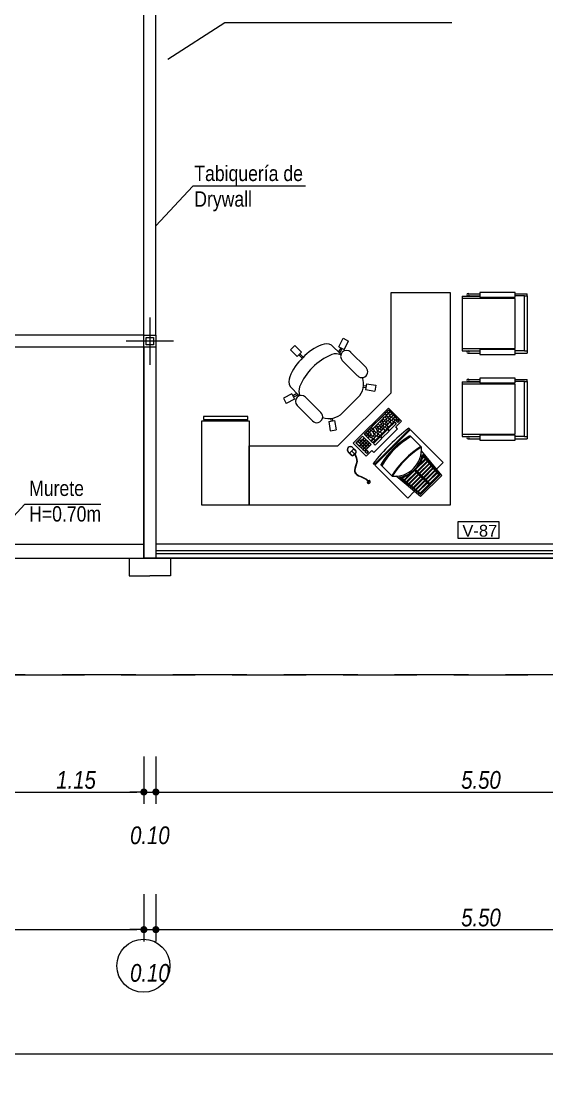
# Model space of a CAD drawing. Header units: inches. Extents: x 140 to 978, y -82 to 38.
# Drawn here: x 871.59 to 876.04, y -17.69 to -8.73 of the extents above; entities that cross this region are included whole.
import ezdxf

# ---------------------------------------------------------------- set-up
doc = ezdxf.new("R2010")
doc.units = ezdxf.units.IN
doc.header["$MEASUREMENT"] = 0
doc.linetypes.add('DASHED2', pattern=[0.375, 0.25, -0.125])
doc.layers.get('0').update_dxf_attribs({"lineweight": 0})
for name, color, linetype, lineweight in [('UNSAAC-COLUMNA', 24, 'Continuous', 0), ('UNSAAC-COTA', 48, 'Continuous', 0), ('UNSAAC-FACHADA(2DO PLANO)', 7, 'Continuous', 30), ('UNSAAC-LINEA 0.00', 251, 'Continuous', 0), ('UNSAAC-LLAMADOS', 88, 'Continuous', 0), ('UNSAAC-MUEBLE', 254, 'Continuous', 0), ('UNSAAC-MURETE', 146, 'Continuous', 20), ('UNSAAC-PROYECCIONES', 38, 'DASHED2', 0), ('UNSAAC-TEXTOS', 250, 'Continuous', 0), ('UNSAAC-VANOS', 24, 'Continuous', 0), ('UNSAAC-VARIOS', 30, 'Continuous', 0)]:
    doc.layers.add(name, color=color, linetype=linetype, lineweight=lineweight)
doc.styles.add('narrow', font='')
doc.styles.get("Standard").update_dxf_attribs({"font": 'arial.ttf'})
doc.styles.get('narrow').set_extended_font_data('Arial Narrow', italic=True)
doc.dimstyles.new('1EN75', dxfattribs={"dimtxt": 0.15, "dimasz": 0.06, "dimexe": 0.1, "dimexo": 0.15, "dimgap": 0.025, "dimtad": 1, "dimzin": 1, "dimdsep": 46, "dimtxsty": 'narrow', "dimblk": 'DOT', "dimcen": 0.1, "dimclrd": 256, "dimclre": 256, "dimclrt": 256, "dimaunit": 1, "dimadec": 3, "dimazin": 0, "dimtfac": 1, "dimtmove": 2, "dimatfit": 3, "dimldrblk": 'ARCHTICK', "dimfxl": 0.3, "dimfxlon": 1, "dimtolj": 1, "dimtzin": 0, "dimlwd": 0, "dimlwe": 0, "dimarcsym": 0})

# ---------------------------------------------------------------- blocks, each defined once
blk = doc.blocks.new('A$C4BD35AAB')
at = {"layer": 'UNSAAC-MUEBLE'}
h = blk.add_hatch(dxfattribs=at)
h.set_pattern_fill('PLAST', color=256, scale=0.1, angle=135, style=0)
edge = h.paths.add_edge_path()
edge.add_line((-0.1786, 1.93), (-0.2522, 2.0036))
edge.add_line((-0.2522, 2.0036), (-0.4155, 1.8685))
edge.add_ellipse((-0.4725, 1.6275), major_axis=(0.1751, -0.1751), ratio=1, start_angle=91.40639, end_angle=121.69239, ccw=False)
edge.add_line((-0.3018, 1.8068), (-0.1786, 1.93))
h = blk.add_hatch(dxfattribs=at)
h.set_pattern_fill('PLAST', color=256, scale=0.1, angle=135, style=0)
edge = h.paths.add_edge_path()
edge.add_line((-0.17, 1.9214), (-0.0964, 1.8478))
edge.add_line((-0.0964, 1.8478), (-0.2315, 1.6845))
edge.add_ellipse((-0.4725, 1.6275), major_axis=(0.1751, -0.1751), ratio=1, start_angle=58.30761, end_angle=88.59361)
edge.add_line((-0.2932, 1.7982), (-0.17, 1.9214))
for p, q in [((-1.7889, 2.65), (-1.7889, 2.75)), ((-1.7707, 2.75), (-1.7889, 2.75)), ((-1.7707, 2.75), (-1.3043, 2.75)), ((-1.7707, 2.7289), (-1.7707, 2.75)), ((-1.3043, 2.7289), (-1.7707, 2.7289)), ((-1.7707, 2.7289), (-1.7707, 2.65)), ((-1.3043, 2.7289), (-1.3043, 2.75)), ((-1.3043, 2.75), (-1.2861, 2.75)), ((-1.3043, 2.7289), (-1.3043, 2.65)), ((-1.2861, 2.65), (-1.2861, 2.75)), ((-1.0639, 2.65), (-1.0639, 2.75)), ((-1.0457, 2.75), (-1.0639, 2.75)), ((-1.0457, 2.75), (-0.5793, 2.75)), ((-1.0457, 2.7289), (-1.0457, 2.75)), ((-0.5793, 2.7289), (-1.0457, 2.7289)), ((-1.0457, 2.7289), (-1.0457, 2.65)), ((-0.5793, 2.7289), (-0.5793, 2.75)), ((-0.5793, 2.75), (-0.5611, 2.75)), ((-0.5793, 2.7289), (-0.5793, 2.65)), ((-0.5611, 2.65), (-0.5611, 2.75)), ((-1.7596, 2.65), (-1.8, 2.65)), ((-1.8, 2.65), (-1.8, 2.35)), ((-1.7596, 2.35), (-1.7596, 2.65)), ((-1.3255, 2.65), (-1.7495, 2.65)), ((-1.7495, 2.65), (-1.7495, 2.2)), ((-1.3255, 2.2), (-1.3255, 2.65)), ((-1.275, 2.65), (-1.3154, 2.65)), ((-1.3154, 2.65), (-1.3154, 2.35)), ((-1.275, 2.35), (-1.275, 2.65)), ((-1.0346, 2.65), (-1.075, 2.65)), ((-1.075, 2.65), (-1.075, 2.35)), ((-1.0346, 2.35), (-1.0346, 2.65)), ((-0.6005, 2.65), (-1.0245, 2.65)), ((-1.0245, 2.65), (-1.0245, 2.2)), ((-0.6005, 2.2), (-0.6005, 2.65)), ((-0.55, 2.65), (-0.5904, 2.65)), ((-0.5904, 2.65), (-0.5904, 2.35)), ((-0.55, 2.35), (-0.55, 2.65)), ((-1.8, 2.35), (-1.7596, 2.35)), ((-1.7889, 2.2524), (-1.7889, 2.35)), ((-1.7707, 2.2524), (-1.7707, 2.35)), ((-1.7687, 2.2), (-1.7687, 2.35)), ((-1.3154, 2.35), (-1.275, 2.35)), ((-1.3063, 2.2), (-1.3063, 2.35)), ((-1.3043, 2.2524), (-1.3043, 2.35)), ((-1.2861, 2.2524), (-1.2861, 2.35)), ((-1.075, 2.35), (-1.0346, 2.35)), ((-1.0639, 2.2524), (-1.0639, 2.35)), ((-1.0457, 2.2524), (-1.0457, 2.35)), ((-1.0437, 2.2), (-1.0437, 2.35)), ((-0.5904, 2.35), (-0.55, 2.35)), ((-0.5813, 2.2), (-0.5813, 2.35)), ((-0.5793, 2.2524), (-0.5793, 2.35)), ((-0.5611, 2.2524), (-0.5611, 2.35)), ((-1.7687, 2.2), (-1.7495, 2.2)), ((-1.7495, 2.2), (-1.3255, 2.2)), ((-1.3255, 2.2), (-1.3063, 2.2)), ((-1.0437, 2.2), (-1.0245, 2.2)), ((-1.0245, 2.2), (-0.6005, 2.2)), ((-0.6005, 2.2), (-0.5813, 2.2)), ((-0.251, 2.0282), (-0.4586, 1.8565)), ((-0.0718, 1.849), (-0.251, 2.0282)), ((-0.1786, 1.93), (-0.3018, 1.8068)), ((-0.17, 1.93), (-0.3017, 1.7983)), ((-0.17, 1.9214), (-0.2932, 1.7982)), ((-0.4914, 1.8561), (-0.584, 1.7635)), ((-0.0718, 1.849), (-0.2435, 1.6414)), ((-0.584, 1.7635), (-0.584, 1.7529)), ((-0.7106, 1.6864), (-0.8205, 1.5765)), ((-0.8051, 1.5791), (-0.7338, 1.6504)), ((-0.7627, 1.6201), (-0.7754, 1.6074)), ((-0.7415, 1.5989), (-0.7627, 1.6201)), ((-0.7486, 1.6342), (-0.7613, 1.6216)), ((-0.7613, 1.6216), (-0.7429, 1.6032)), ((-0.7302, 1.6158), (-0.7486, 1.6342)), ((-0.7338, 1.649), (-0.7472, 1.6357)), ((-0.7472, 1.6357), (-0.7316, 1.6201)), ((-0.7302, 1.6158), (-0.7429, 1.6032)), ((-0.7338, 1.6504), (-0.5273, 1.444)), ((-0.7183, 1.6335), (-0.7338, 1.649)), ((-0.7316, 1.6201), (-0.7183, 1.6335)), ((-0.7302, 1.6187), (-0.7168, 1.6321)), ((-0.7302, 1.6187), (-0.7175, 1.606)), ((-0.7277, 1.6565), (-0.7142, 1.6701)), ((-0.7136, 1.6424), (-0.7277, 1.6565)), ((-0.7142, 1.6686), (-0.7263, 1.6565)), ((-0.7263, 1.6565), (-0.7136, 1.6438)), ((-0.7175, 1.606), (-0.7041, 1.6193)), ((-0.7041, 1.6193), (-0.7168, 1.6321)), ((-0.7142, 1.6701), (-0.7001, 1.6559)), ((-0.7015, 1.6559), (-0.7142, 1.6686)), ((-0.7136, 1.6438), (-0.7015, 1.6559)), ((-0.7001, 1.6559), (-0.7136, 1.6424)), ((-0.6625, 1.6383), (-0.7106, 1.6864)), ((-0.7009, 1.6297), (-0.6873, 1.6432)), ((-0.6443, 1.5731), (-0.7009, 1.6297)), ((-0.6873, 1.6432), (-0.6308, 1.5866)), ((-0.6463, 1.6545), (-0.6625, 1.6383)), ((-0.4455, 1.4537), (-0.6463, 1.6545)), ((-0.5235, 1.2795), (-0.8205, 1.5765)), ((-0.5987, 1.3727), (-0.8051, 1.5791)), ((-0.791, 1.5919), (-0.8037, 1.5791)), ((-0.8037, 1.5791), (-0.791, 1.5664)), ((-0.7783, 1.5791), (-0.791, 1.5919)), ((-0.791, 1.5664), (-0.7783, 1.5791)), ((-0.7768, 1.606), (-0.7896, 1.5933)), ((-0.7896, 1.5933), (-0.7726, 1.5763)), ((-0.7768, 1.5777), (-0.7896, 1.565)), ((-0.7896, 1.565), (-0.774, 1.5494)), ((-0.7599, 1.589), (-0.7768, 1.606)), ((-0.7613, 1.5622), (-0.7768, 1.5777)), ((-0.7754, 1.6074), (-0.7542, 1.5862)), ((-0.774, 1.5494), (-0.7613, 1.5622)), ((-0.7726, 1.5763), (-0.7599, 1.589)), ((-0.7599, 1.5607), (-0.7726, 1.548)), ((-0.7726, 1.548), (-0.6552, 1.4306)), ((-0.6425, 1.4434), (-0.7599, 1.5607)), ((-0.7443, 1.5735), (-0.757, 1.5607)), ((-0.757, 1.5607), (-0.7443, 1.548)), ((-0.7542, 1.5862), (-0.7415, 1.5989)), ((-0.7401, 1.5975), (-0.7528, 1.5848)), ((-0.7528, 1.5848), (-0.7401, 1.5721)), ((-0.75, 1.5254), (-0.7372, 1.5381)), ((-0.7316, 1.5607), (-0.7443, 1.5735)), ((-0.7443, 1.548), (-0.7316, 1.5607)), ((-0.7274, 1.5848), (-0.7401, 1.5975)), ((-0.7401, 1.5721), (-0.7274, 1.5848)), ((-0.716, 1.5452), (-0.7288, 1.5325)), ((-0.7288, 1.5325), (-0.716, 1.5197)), ((-0.7147, 1.6003), (-0.7273, 1.5876)), ((-0.7273, 1.5876), (-0.7146, 1.5749)), ((-0.7118, 1.5692), (-0.7245, 1.5565)), ((-0.7245, 1.5565), (-0.7118, 1.5438)), ((-0.7033, 1.5325), (-0.716, 1.5452)), ((-0.716, 1.5197), (-0.7033, 1.5325)), ((-0.7019, 1.5876), (-0.7147, 1.6003)), ((-0.7019, 1.5876), (-0.7146, 1.5749)), ((-0.7019, 1.531), (-0.7146, 1.5183)), ((-0.6991, 1.5565), (-0.7118, 1.5692)), ((-0.7118, 1.5438), (-0.6991, 1.5565)), ((-0.7019, 1.5904), (-0.6886, 1.6038)), ((-0.7019, 1.5904), (-0.6892, 1.5777)), ((-0.6892, 1.5183), (-0.7019, 1.531)), ((-0.6864, 1.572), (-0.6991, 1.5593)), ((-0.6991, 1.5593), (-0.6863, 1.5466)), ((-0.6835, 1.5409), (-0.6962, 1.5282)), ((-0.6962, 1.5282), (-0.6835, 1.5155)), ((-0.6878, 1.5763), (-0.6751, 1.5635)), ((-0.6737, 1.5593), (-0.6864, 1.572)), ((-0.6737, 1.5593), (-0.6863, 1.5466)), ((-0.6708, 1.5282), (-0.6835, 1.5409)), ((-0.6835, 1.5155), (-0.6708, 1.5282)), ((-0.6694, 1.5268), (-0.6821, 1.5141)), ((-0.6751, 1.5635), (-0.6617, 1.5769)), ((-0.6736, 1.5621), (-0.6603, 1.5755)), ((-0.6736, 1.5621), (-0.6609, 1.5494)), ((-0.6581, 1.5437), (-0.6708, 1.531)), ((-0.6708, 1.531), (-0.6581, 1.5183)), ((-0.6567, 1.514), (-0.6694, 1.5268)), ((-0.6609, 1.5494), (-0.6475, 1.5628)), ((-0.6475, 1.5628), (-0.6603, 1.5755)), ((-0.6454, 1.531), (-0.6581, 1.5437)), ((-0.6454, 1.531), (-0.6581, 1.5183)), ((-0.644, 1.5296), (-0.6566, 1.5169)), ((-0.6454, 1.5338), (-0.632, 1.5472)), ((-0.6454, 1.5338), (-0.6326, 1.5211)), ((-0.6308, 1.5866), (-0.6443, 1.5731)), ((-0.6312, 1.5169), (-0.644, 1.5296)), ((-0.5828, 1.5116), (-0.6393, 1.5681)), ((-0.6258, 1.5817), (-0.5692, 1.5251)), ((-0.3365, 1.516), (-0.2439, 1.6086)), ((-1.0266, 1.3917), (-1.014, 1.4707)), ((-1.014, 1.4707), (-0.9647, 1.4629)), ((-0.9772, 1.3839), (-0.9647, 1.4629)), ((-0.7146, 1.5183), (-0.7019, 1.5056)), ((-0.7019, 1.5056), (-0.6892, 1.5183)), ((-0.6736, 1.5028), (-0.6863, 1.49)), ((-0.6863, 1.49), (-0.6736, 1.4773)), ((-0.6821, 1.5141), (-0.6694, 1.5013)), ((-0.6609, 1.49), (-0.6736, 1.5028)), ((-0.6736, 1.4773), (-0.6609, 1.49)), ((-0.6595, 1.4886), (-0.6722, 1.4759)), ((-0.6722, 1.4759), (-0.6595, 1.4632)), ((-0.6694, 1.5013), (-0.6567, 1.514)), ((-0.6467, 1.4759), (-0.6595, 1.4886)), ((-0.6595, 1.4632), (-0.6467, 1.4759)), ((-0.6566, 1.5169), (-0.6439, 1.5042)), ((-0.6552, 1.4306), (-0.6425, 1.4434)), ((-0.6411, 1.4985), (-0.6538, 1.4858)), ((-0.6538, 1.4858), (-0.6411, 1.4731)), ((-0.6411, 1.4419), (-0.6538, 1.4292)), ((-0.6312, 1.5169), (-0.6439, 1.5042)), ((-0.6312, 1.4603), (-0.6439, 1.4476)), ((-0.6439, 1.4476), (-0.6312, 1.4349)), ((-0.6284, 1.4858), (-0.6411, 1.4985)), ((-0.6411, 1.4731), (-0.6284, 1.4858)), ((-0.6284, 1.4292), (-0.6411, 1.4419)), ((-0.6312, 1.5197), (-0.6185, 1.507)), ((-0.6185, 1.4476), (-0.6312, 1.4603)), ((-0.6312, 1.4349), (-0.6185, 1.4476)), ((-0.6157, 1.5013), (-0.6284, 1.4886)), ((-0.6284, 1.4886), (-0.6156, 1.4759)), ((-0.6128, 1.4702), (-0.6255, 1.4575)), ((-0.6255, 1.4575), (-0.6128, 1.4448)), ((-0.6185, 1.507), (-0.6051, 1.5203)), ((-0.6029, 1.4886), (-0.6157, 1.5013)), ((-0.6029, 1.4886), (-0.6156, 1.4759)), ((-0.6001, 1.4575), (-0.6128, 1.4702)), ((-0.6128, 1.4448), (-0.6001, 1.4575)), ((-0.5896, 1.5048), (-0.6029, 1.4914)), ((-0.6029, 1.4914), (-0.5902, 1.4787)), ((-0.5874, 1.473), (-0.6001, 1.4603)), ((-0.6001, 1.4603), (-0.5873, 1.4476)), ((-0.5273, 1.444), (-0.5987, 1.3727)), ((-0.5845, 1.4419), (-0.5972, 1.4292)), ((-0.5902, 1.4787), (-0.5768, 1.4921)), ((-0.5768, 1.4921), (-0.5896, 1.5048)), ((-0.5747, 1.4603), (-0.5874, 1.473)), ((-0.5747, 1.4603), (-0.5873, 1.4476)), ((-0.5718, 1.4292), (-0.5845, 1.4419)), ((-0.5212, 1.4501), (-0.5778, 1.5066)), ((-0.5747, 1.4631), (-0.5619, 1.4504)), ((-0.5592, 1.4447), (-0.5718, 1.432)), ((-0.5643, 1.5201), (-0.5077, 1.4636)), ((-0.5619, 1.4504), (-0.5485, 1.4638)), ((-0.5471, 1.4624), (-0.5605, 1.449)), ((-0.5605, 1.449), (-0.5421, 1.4306)), ((-0.5436, 1.4291), (-0.5592, 1.4447)), ((-0.5287, 1.444), (-0.5471, 1.4624)), ((-0.5421, 1.4306), (-0.5287, 1.444)), ((-0.5077, 1.4636), (-0.5212, 1.4501)), ((-0.4617, 1.4375), (-0.4455, 1.4537)), ((-0.4136, 1.3894), (-0.4617, 1.4375)), ((-0.3365, 1.516), (-0.3471, 1.516)), ((-1.1639, 1.3874), (-1.2938, 1.2575)), ((-1.0266, 1.3917), (-0.9772, 1.3839)), ((-1.0117, 1.3662), (-1.0078, 1.3888)), ((-0.9992, 1.3647), (-0.9959, 1.3869)), ((-0.6538, 1.4292), (-0.6411, 1.4165)), ((-0.6411, 1.4165), (-0.6284, 1.4292)), ((-0.6269, 1.4278), (-0.6397, 1.4151)), ((-0.6397, 1.4151), (-0.6269, 1.4023)), ((-0.6142, 1.4151), (-0.6269, 1.4278)), ((-0.6269, 1.4023), (-0.6142, 1.4151)), ((-0.6128, 1.4137), (-0.6255, 1.4009)), ((-0.6255, 1.4009), (-0.6128, 1.3882)), ((-0.6029, 1.432), (-0.6156, 1.4193)), ((-0.6156, 1.4193), (-0.5987, 1.4023)), ((-0.6001, 1.4009), (-0.6128, 1.4137)), ((-0.6128, 1.3882), (-0.6001, 1.4009)), ((-0.5987, 1.3995), (-0.6114, 1.3868)), ((-0.6114, 1.3868), (-0.5987, 1.3741)), ((-0.5859, 1.4151), (-0.6029, 1.432)), ((-0.5987, 1.4023), (-0.5859, 1.4151)), ((-0.5859, 1.3868), (-0.5987, 1.3995)), ((-0.5987, 1.3741), (-0.5859, 1.3868)), ((-0.5972, 1.4292), (-0.5845, 1.4165)), ((-0.5845, 1.4137), (-0.5972, 1.4009)), ((-0.5972, 1.4009), (-0.5845, 1.3882)), ((-0.5845, 1.3585), (-0.5132, 1.4298)), ((-0.5845, 1.4165), (-0.5718, 1.4292)), ((-0.5718, 1.4009), (-0.5845, 1.4137)), ((-0.5845, 1.3882), (-0.5718, 1.4009)), ((-0.5279, 1.3019), (-0.5845, 1.3585)), ((-0.569, 1.4292), (-0.5831, 1.4151)), ((-0.5831, 1.4151), (-0.5704, 1.4023)), ((-0.5704, 1.3712), (-0.5831, 1.3585)), ((-0.5831, 1.3585), (-0.5562, 1.3316)), ((-0.5718, 1.432), (-0.569, 1.4292)), ((-0.5704, 1.4023), (-0.5436, 1.4291)), ((-0.5435, 1.3444), (-0.5704, 1.3712)), ((-0.5562, 1.3854), (-0.569, 1.3727)), ((-0.569, 1.3727), (-0.5562, 1.3599)), ((-0.5435, 1.3727), (-0.5562, 1.3854)), ((-0.5562, 1.3599), (-0.5435, 1.3727)), ((-0.5562, 1.3316), (-0.5435, 1.3444)), ((-0.5421, 1.3995), (-0.5548, 1.3868)), ((-0.5548, 1.3868), (-0.5421, 1.3741)), ((-0.5421, 1.3712), (-0.5548, 1.3585)), ((-0.5548, 1.3585), (-0.5421, 1.3458)), ((-0.5294, 1.3868), (-0.5421, 1.3995)), ((-0.5421, 1.3741), (-0.5294, 1.3868)), ((-0.5294, 1.3585), (-0.5421, 1.3712)), ((-0.5421, 1.3458), (-0.5294, 1.3585)), ((-0.528, 1.4136), (-0.5407, 1.4009)), ((-0.5407, 1.4009), (-0.5279, 1.3882)), ((-0.528, 1.3853), (-0.5407, 1.3727)), ((-0.5407, 1.3727), (-0.5279, 1.3599)), ((-0.5279, 1.3571), (-0.5407, 1.3444)), ((-0.5407, 1.3444), (-0.5279, 1.3316)), ((-0.5153, 1.4009), (-0.528, 1.4136)), ((-0.5152, 1.3726), (-0.528, 1.3853)), ((-0.5279, 1.3882), (-0.5153, 1.4009)), ((-0.4566, 1.3733), (-0.5279, 1.3019)), ((-0.5279, 1.3599), (-0.5152, 1.3726)), ((-0.5152, 1.3444), (-0.5279, 1.3571)), ((-0.5279, 1.3316), (-0.5152, 1.3444)), ((-0.5132, 1.4284), (-0.5266, 1.415)), ((-0.5266, 1.415), (-0.5138, 1.4023)), ((-0.5139, 1.3995), (-0.5265, 1.3868)), ((-0.5265, 1.3868), (-0.5138, 1.3741)), ((-0.5138, 1.3712), (-0.5265, 1.3585)), ((-0.5265, 1.3585), (-0.5138, 1.3458)), ((-0.5235, 1.2795), (-0.4136, 1.3894)), ((-0.5011, 1.3867), (-0.5139, 1.3995)), ((-0.5138, 1.4023), (-0.5005, 1.4157)), ((-0.5138, 1.3741), (-0.5011, 1.3867)), ((-0.5011, 1.3585), (-0.5138, 1.3712)), ((-0.5138, 1.3458), (-0.5011, 1.3585)), ((-0.5132, 1.4298), (-0.4566, 1.3733)), ((-0.5005, 1.4157), (-0.5132, 1.4284)), ((-0.4991, 1.4143), (-0.5124, 1.4009)), ((-0.5124, 1.4009), (-0.4997, 1.3882)), ((-0.4997, 1.3853), (-0.5124, 1.3727)), ((-0.5124, 1.3727), (-0.4997, 1.3599)), ((-0.4997, 1.3571), (-0.5124, 1.3444)), ((-0.5124, 1.3444), (-0.4997, 1.3316)), ((-0.4997, 1.3882), (-0.4863, 1.4015)), ((-0.487, 1.3726), (-0.4997, 1.3853)), ((-0.4997, 1.3599), (-0.487, 1.3726)), ((-0.487, 1.3443), (-0.4997, 1.3571)), ((-0.4997, 1.3316), (-0.487, 1.3443)), ((-0.4863, 1.4015), (-0.4991, 1.4143)), ((-0.4849, 1.4001), (-0.4983, 1.3868)), ((-0.4983, 1.3868), (-0.4856, 1.374)), ((-0.4856, 1.3712), (-0.4982, 1.3585)), ((-0.4982, 1.3585), (-0.4855, 1.3458)), ((-0.4856, 1.374), (-0.4722, 1.3874)), ((-0.4728, 1.3585), (-0.4856, 1.3712)), ((-0.4855, 1.3458), (-0.4728, 1.3585)), ((-0.4722, 1.3874), (-0.4849, 1.4001)), ((-0.4708, 1.386), (-0.4841, 1.3726)), ((-0.4841, 1.3726), (-0.4714, 1.3599)), ((-0.4714, 1.3599), (-0.458, 1.3733)), ((-0.458, 1.3733), (-0.4708, 1.386)), ((-0.4647, 1.3935), (-0.4512, 1.407)), ((-0.4505, 1.3794), (-0.4647, 1.3935)), ((-0.4512, 1.4056), (-0.4633, 1.3935)), ((-0.4633, 1.3935), (-0.4505, 1.3808)), ((-0.4512, 1.407), (-0.437, 1.3929)), ((-0.4384, 1.3929), (-0.4512, 1.4056)), ((-0.437, 1.3929), (-0.4505, 1.3794)), ((-0.4505, 1.3808), (-0.4384, 1.3929)), ((-1.0931, 1.3167), (-1.2231, 1.1868)), ((-0.8453, 1.254), (-0.9107, 1.3194)), ((-0.5421, 1.343), (-0.5548, 1.3302)), ((-0.5548, 1.3302), (-0.5421, 1.3175)), ((-0.5294, 1.3302), (-0.5421, 1.343)), ((-0.5421, 1.3175), (-0.5294, 1.3302)), ((-0.5138, 1.343), (-0.5407, 1.3161)), ((-0.5407, 1.3161), (-0.5279, 1.3034)), ((-0.5279, 1.3034), (-0.5011, 1.3302)), ((-0.5011, 1.3302), (-0.5138, 1.343)), ((-0.4755, 1.2833), (-0.4401, 1.2479)), ((-0.433, 1.2903), (-0.4578, 1.2656)), ((-1.4112, 1.1954), (-1.3882, 1.2398)), ((-1.3401, 1.1587), (-1.4112, 1.1954)), ((-1.3172, 1.2031), (-1.3882, 1.2398)), ((-1.3546, 1.0953), (-1.2769, 1.1757)), ((-1.3401, 1.1587), (-1.3172, 1.2031)), ((-1.2959, 1.1561), (-1.3312, 1.1759)), ((-1.2855, 1.1668), (-1.3257, 1.1866)), ((-0.8453, 1.254), (-0.7799, 1.1886)), ((-0.7347, 1.1002), (-0.7125, 1.1034)), ((-0.7332, 1.0877), (-0.7106, 1.0916)), ((-0.7155, 1.1222), (-0.6364, 1.1347)), ((-0.7076, 1.0728), (-0.7155, 1.1222)), ((-0.7076, 1.0728), (-0.6286, 1.0853)), ((-0.6286, 1.0853), (-0.6364, 1.1347)), ((-0.7826, 1.0062), (-0.9126, 0.8763)), ((-0.7119, 0.9355), (-0.8418, 0.8056)), ((-1.2937, 0.8411), (-1.3503, 0.7846)), ((-1.2583, 0.8058), (-1.2937, 0.8411)), ((-1.2521, 0.8566), (-1.2803, 0.8277)), ((-1.2421, 0.8467), (-1.2718, 0.8192)), ((-1.0041, 0.7448), (-0.9237, 0.8225)), ((-0.9326, 0.8138), (-0.9128, 0.7737)), ((-1.3149, 0.7492), (-1.3503, 0.7846)), ((-1.2583, 0.8058), (-1.3149, 0.7492)), ((-0.9433, 0.8035), (-0.9234, 0.7682)), ((-0.9407, 0.7592), (-0.8963, 0.7822)), ((-0.9407, 0.7592), (-0.904, 0.6882)), ((-0.8963, 0.7822), (-0.8596, 0.7111)), ((-0.904, 0.6882), (-0.8596, 0.7111))]:
    blk.add_line(p, q, dxfattribs=at)
for points in [[(-1.7697, 2.25), (-1.7727, 2.2571), (-1.7798, 2.26), (-1.7869, 2.2571), (-1.7899, 2.25), (-1.7869, 2.2429), (-1.7798, 2.24), (-1.7727, 2.2429)], [(-1.2851, 2.25), (-1.2881, 2.2571), (-1.2952, 2.26), (-1.3023, 2.2571), (-1.3053, 2.25), (-1.3023, 2.2429), (-1.2952, 2.24), (-1.2881, 2.2429)], [(-1.0447, 2.25), (-1.0477, 2.2571), (-1.0548, 2.26), (-1.0619, 2.2571), (-1.0649, 2.25), (-1.0619, 2.2429), (-1.0548, 2.24), (-1.0477, 2.2429)], [(-0.5601, 2.25), (-0.5631, 2.2571), (-0.5702, 2.26), (-0.5773, 2.2571), (-0.5803, 2.25), (-0.5773, 2.2429), (-0.5702, 2.24), (-0.5631, 2.2429)], [(-1.8, 2.1), (0, 2.1), (0, 0.4), (-0.5, 0.4), (-0.5, 1.15), (-0.95, 1.6), (-1.8, 1.6)], [(-0.6343, 1.7574), (-0.6387, 1.753), (-0.347, 1.4613), (-0.3426, 1.4657)], [(-0.7142, 1.6701), (-0.7001, 1.6559), (-0.7136, 1.6424), (-0.7277, 1.6565)], [(-0.6873, 1.6432), (-0.6308, 1.5866), (-0.6443, 1.5731), (-0.7009, 1.6297)], [(-0.6258, 1.5817), (-0.5692, 1.5251), (-0.5828, 1.5116), (-0.6393, 1.5681)], [(-0.5643, 1.5201), (-0.5077, 1.4636), (-0.5212, 1.4501), (-0.5778, 1.5066)], [(-0.4512, 1.407), (-0.4647, 1.3935), (-0.4505, 1.3794), (-0.437, 1.3929)], [(0, 0), (-0.7125, 0), (-0.7125, 0.4), (0, 0.4)]]:
    blk.add_lwpolyline(points, close=True, dxfattribs=at)
for points in [[(-0.3042, 1.9842), (-0.3603, 2.0402), (-0.6387, 1.7618), (-0.3382, 1.4613), (-0.0598, 1.7397), (-0.1158, 1.7958)], [(-0.7125, 0.375), (-0.725, 0.375), (-0.725, 0.3875), (-0.75, 0.3875), (-0.75, 0.0125), (-0.725, 0.0125), (-0.725, 0.025), (-0.7125, 0.025), (-0.725, 0.025), (-0.725, 0.375)]]:
    blk.add_lwpolyline(points, dxfattribs=at)
for points in [[(-0.0882, 1.8482), (-0.2349, 1.6709, 0.311933), (-0.4291, 1.8651), (-0.2518, 2.0118)], [(-0.3514, 1.448), (-0.3426, 1.4569), (-0.6431, 1.7574), (-0.652, 1.7486, 0.058824)], [(-0.4489, 1.2355), (-0.4224, 1.262, 0.414214), (-0.4224, 1.2833), (-0.4401, 1.3009, 0.414214), (-0.4613, 1.3009), (-0.4878, 1.2744, 0.414214), (-0.4878, 1.2355, 0.414214)], [(-0.4507, 1.2373), (-0.4242, 1.2638, 0.414214), (-0.4242, 1.2815), (-0.4419, 1.2992, 0.414214), (-0.4595, 1.2992), (-0.4861, 1.2727, 0.414214), (-0.4861, 1.2373), (-0.4861, 1.2373, 0.414214)]]:
    blk.add_lwpolyline(points, format="xyb", close=True, dxfattribs=at)
for points in [[(-0.3018, 1.8068, 0.132922), (-0.4155, 1.8685), (-0.2522, 2.0036), (-0.1786, 1.93)], [(-0.17, 1.9214), (-0.0964, 1.8478), (-0.2315, 1.6845, 0.132922), (-0.2932, 1.7982, 0.132922)]]:
    blk.add_lwpolyline(points, format="xyb", dxfattribs=at)
for centre, radius, start, end in [((0.1823, 2.2823), 0.8027, 212.40743, 237.59257), ((-0.4725, 1.6275), 0.2293, 355.26708, 94.73292), ((0.1823, 2.2823), 0.7972, 212.31962, 237.68038), ((0.7711, 2.8711), 1.8125, 218.26708, 231.73292), ((0.027, 2.127), 0.7109, 210.74997, 239.25003), ((0.027, 2.127), 0.7164, 211.47738, 238.52262), ((0.027, 2.127), 0.7055, 210.63714, 239.36286), ((-1.1285, 1.3521), 0.05, 315, 135), ((-1.025, 1.2052), 0.1615, 45, 109.45997), ((-0.1947, 1.4104), 0.0125, 220.23316, 208.67219), ((-0.1947, 1.4104), 0.00125, 298.185, 117.83821), ((-1.2584, 1.2222), 0.05, 135, 315), ((-1.1775, 1.1359), 0.1028, 158.07023, 201.33232), ((-0.8942, 1.0744), 0.1615, 340.54003, 45), ((-1.2612, 1.0522), 0.1028, 155.23695, 201.33232), ((-0.8631, 1.2567), 0.4397, 201.0946, 226.94474), ((-0.9468, 1.173), 0.4397, 201.0946, 226.94474), ((-0.7473, 0.9709), 0.05, 315, 135), ((-0.8426, 1.2363), 0.4397, 223.05526, 248.9054), ((-0.9263, 1.1526), 0.4397, 223.05526, 248.9054), ((-0.9635, 0.9219), 0.1028, 248.66768, 291.92977), ((-0.8772, 0.841), 0.05, 135, 315), ((-1.0472, 0.8381), 0.1028, 248.66768, 294.76305)]:
    blk.add_arc(centre, radius, start, end, dxfattribs=at)
for points, knots in [([(-0.4322, 1.2931), (-0.4109, 1.3032), (-0.391, 1.3125), (-0.3434, 1.3099), (-0.3151, 1.2928), (-0.2776, 1.2915), (-0.2658, 1.298), (-0.246, 1.3338), (-0.2375, 1.36), (-0.2167, 1.394), (-0.2074, 1.405), (-0.1953, 1.4115)], [0.0013459, 0.0013459, 0.0013459, 0.0013459, 0.0647907, 0.0647907, 0.1377245, 0.1377245, 0.1829994, 0.1829994, 0.2282742, 0.2282742, 0.255035, 0.255035, 0.255035, 0.255035]), ([(-0.4303, 1.2912), (-0.41, 1.3009), (-0.3899, 1.3103), (-0.3446, 1.307), (-0.3182, 1.2918), (-0.2799, 1.2883), (-0.2662, 1.2938), (-0.2456, 1.3279), (-0.2373, 1.3536), (-0.217, 1.3897), (-0.2072, 1.4023), (-0.1941, 1.4093)], [0.0004291, 0.0004291, 0.0004291, 0.0004291, 0.0659933, 0.0659933, 0.1346539, 0.1346539, 0.1797392, 0.1797392, 0.2248245, 0.2248245, 0.255035, 0.255035, 0.255035, 0.255035])]:
    blk.add_open_spline(points, degree=3, knots=knots, dxfattribs=at)
blk = doc.blocks.new('_Dot')
at = {"color": 0, "linetype": 'ByBlock', "lineweight": -2}
blk.add_line((-0.5, 0), (-1, 0), dxfattribs=at)
at = {"color": 0, "linetype": 'ByBlock', "const_width": 0.5}
blk.add_lwpolyline([(-0.25, 0, 1), (0.25, 0, 1)], format="xyb", close=True, dxfattribs=at)
blk = doc.blocks.new('*D230')
at = {"layer": 'Defpoints', "color": 0, "transparency": 16777216}
for p in [(867.0369, -15.8478), (872.6269, -15.8478), (872.6269, -18.7578)]:
    blk.add_point(p, dxfattribs=at)
at = {"layer": 'UNSAAC-COTA', "lineweight": 0, "transparency": 16777216}
for p, q in [((867.0369, -18.4578), (867.0369, -18.8578)), ((872.6269, -18.4578), (872.6269, -18.8578)), ((867.0969, -18.7578), (872.5669, -18.7578))]:
    blk.add_line(p, q, dxfattribs=at)
at = {"layer": 'UNSAAC-COTA', "lineweight": 0, "transparency": 16777216, "xscale": 0.06, "yscale": 0.06, "zscale": 0.06, "rotation": 180}
blk.add_blockref('_Dot', (867.0369, -18.7578), dxfattribs=at)
at = {"layer": 'UNSAAC-COTA', "lineweight": 0, "transparency": 16777216, "xscale": 0.06, "yscale": 0.06, "zscale": 0.06}
blk.add_blockref('_Dot', (872.6269, -18.7578), dxfattribs=at)
at = {"layer": 'UNSAAC-COTA', "transparency": 16777216, "insert": (869.8319, -18.6563), "char_height": 0.15, "attachment_point": 5, "style": 'narrow'}
blk.add_mtext('\\A1;5.59', dxfattribs=at)
blk = doc.blocks.new('_ArchTick')
at = {"layer": 'UNSAAC-FACHADA(2DO PLANO)', "color": 0, "const_width": 0.15}
blk.add_lwpolyline([(-0.5, -0.5), (0.5, 0.5)], dxfattribs=at)
blk = doc.blocks.new('*D231')
at = {"layer": 'Defpoints', "color": 0, "transparency": 16777216}
for p in [(872.6269, -15.8478), (878.2069, -15.8478), (878.2069, -18.7578)]:
    blk.add_point(p, dxfattribs=at)
at = {"layer": 'UNSAAC-COTA', "lineweight": 0, "transparency": 16777216}
for p, q in [((872.6269, -18.4578), (872.6269, -18.8578)), ((878.2069, -18.4578), (878.2069, -18.8578)), ((872.6869, -18.7578), (878.1469, -18.7578))]:
    blk.add_line(p, q, dxfattribs=at)
at = {"layer": 'UNSAAC-COTA', "lineweight": 0, "transparency": 16777216, "xscale": 0.06, "yscale": 0.06, "zscale": 0.06, "rotation": 180}
blk.add_blockref('_Dot', (872.6269, -18.7578), dxfattribs=at)
at = {"layer": 'UNSAAC-COTA', "lineweight": 0, "transparency": 16777216, "xscale": 0.06, "yscale": 0.06, "zscale": 0.06}
blk.add_blockref('_Dot', (878.2069, -18.7578), dxfattribs=at)
at = {"layer": 'UNSAAC-COTA', "transparency": 16777216, "insert": (875.4169, -18.6563), "char_height": 0.15, "attachment_point": 5, "style": 'narrow'}
blk.add_mtext('\\A1;5.58', dxfattribs=at)
blk = doc.blocks.new('*D298')
at = {"layer": 'Defpoints', "color": 0, "transparency": 16777216}
for p in [(848.3069, -13.2759), (885.8569, -13.2759), (885.8569, -17.4717)]:
    blk.add_point(p, dxfattribs=at)
at = {"layer": 'UNSAAC-COTA', "lineweight": 0, "transparency": 16777216}
for p, q in [((848.3069, -17.1717), (848.3069, -17.5717)), ((885.8569, -17.1717), (885.8569, -17.5717)), ((848.3669, -17.4717), (885.7969, -17.4717))]:
    blk.add_line(p, q, dxfattribs=at)
at = {"layer": 'UNSAAC-COTA', "lineweight": 0, "transparency": 16777216, "xscale": 0.06, "yscale": 0.06, "zscale": 0.06, "rotation": 180}
blk.add_blockref('_Dot', (848.3069, -17.4717), dxfattribs=at)
at = {"layer": 'UNSAAC-COTA', "lineweight": 0, "transparency": 16777216, "xscale": 0.06, "yscale": 0.06, "zscale": 0.06}
blk.add_blockref('_Dot', (885.8569, -17.4717), dxfattribs=at)
at = {"layer": 'UNSAAC-COTA', "transparency": 16777216, "insert": (867.0819, -17.3701), "char_height": 0.15, "attachment_point": 5, "style": 'narrow'}
blk.add_mtext('\\A1;37.55', dxfattribs=at)
blk = doc.blocks.new('*D306')
at = {"layer": 'Defpoints', "color": 0, "transparency": 16777216}
for p in [(867.135, -11.7851), (872.6311, -11.7851), (872.6311, -16.4194)]:
    blk.add_point(p, dxfattribs=at)
at = {"layer": 'UNSAAC-COTA', "lineweight": 0, "transparency": 16777216}
for p, q in [((867.135, -16.1194), (867.135, -16.5194)), ((872.6311, -16.1194), (872.6311, -16.5194)), ((867.195, -16.4194), (872.5711, -16.4194))]:
    blk.add_line(p, q, dxfattribs=at)
at = {"layer": 'UNSAAC-COTA', "lineweight": 0, "transparency": 16777216, "xscale": 0.06, "yscale": 0.06, "zscale": 0.06, "rotation": 180}
blk.add_blockref('_Dot', (867.135, -16.4194), dxfattribs=at)
at = {"layer": 'UNSAAC-COTA', "lineweight": 0, "transparency": 16777216, "xscale": 0.06, "yscale": 0.06, "zscale": 0.06}
blk.add_blockref('_Dot', (872.6311, -16.4194), dxfattribs=at)
at = {"layer": 'UNSAAC-COTA', "transparency": 16777216, "insert": (869.883, -16.3178), "char_height": 0.15, "attachment_point": 5, "style": 'narrow'}
blk.add_mtext('\\A1;5.50', dxfattribs=at)
blk = doc.blocks.new('*D307')
at = {"layer": 'Defpoints', "color": 0, "transparency": 16777216}
for p in [(872.6311, -11.7851), (872.7327, -11.7851), (872.7327, -16.4194)]:
    blk.add_point(p, dxfattribs=at)
at = {"layer": 'UNSAAC-COTA', "lineweight": 0, "transparency": 16777216}
for p, q in [((872.6311, -16.1194), (872.6311, -16.5194)), ((872.7327, -16.1194), (872.7327, -16.5194)), ((872.5711, -16.4194), (872.5111, -16.4194)), ((872.6311, -16.4194), (872.7327, -16.4194)), ((872.7927, -16.4194), (872.8527, -16.4194))]:
    blk.add_line(p, q, dxfattribs=at)
at = {"layer": 'UNSAAC-COTA', "lineweight": 0, "transparency": 16777216, "xscale": 0.06, "yscale": 0.06, "zscale": 0.06}
blk.add_blockref('_Dot', (872.6311, -16.4194), dxfattribs=at)
at = {"layer": 'UNSAAC-COTA', "lineweight": 0, "transparency": 16777216, "xscale": 0.06, "yscale": 0.06, "zscale": 0.06, "rotation": 180}
blk.add_blockref('_Dot', (872.7327, -16.4194), dxfattribs=at)
at = {"layer": 'UNSAAC-COTA', "transparency": 16777216, "insert": (872.6819, -16.7866), "char_height": 0.15, "attachment_point": 5, "style": 'narrow'}
blk.add_mtext('\\A1;0.10', dxfattribs=at)
blk = doc.blocks.new('*D308')
at = {"layer": 'Defpoints', "color": 0, "transparency": 16777216}
for p in [(872.7327, -11.7851), (878.2311, -11.7851), (878.2311, -16.4194)]:
    blk.add_point(p, dxfattribs=at)
at = {"layer": 'UNSAAC-COTA', "lineweight": 0, "transparency": 16777216}
for p, q in [((872.7327, -16.1194), (872.7327, -16.5194)), ((878.2311, -16.1194), (878.2311, -16.5194)), ((872.7927, -16.4194), (878.1711, -16.4194))]:
    blk.add_line(p, q, dxfattribs=at)
at = {"layer": 'UNSAAC-COTA', "lineweight": 0, "transparency": 16777216, "xscale": 0.06, "yscale": 0.06, "zscale": 0.06, "rotation": 180}
blk.add_blockref('_Dot', (872.7327, -16.4194), dxfattribs=at)
at = {"layer": 'UNSAAC-COTA', "lineweight": 0, "transparency": 16777216, "xscale": 0.06, "yscale": 0.06, "zscale": 0.06}
blk.add_blockref('_Dot', (878.2311, -16.4194), dxfattribs=at)
at = {"layer": 'UNSAAC-COTA', "transparency": 16777216, "insert": (875.4819, -16.3178), "char_height": 0.15, "attachment_point": 5, "style": 'narrow'}
blk.add_mtext('\\A1;5.50', dxfattribs=at)
blk = doc.blocks.new('*D412')
at = {"layer": 'Defpoints', "color": 0, "transparency": 16777216}
for p in [(871.4842, -11.4896), (872.6311, -13.2759), (872.6311, -15.2548)]:
    blk.add_point(p, dxfattribs=at)
at = {"layer": 'UNSAAC-COTA', "lineweight": 0, "transparency": 16777216}
for p, q in [((871.4842, -14.9548), (871.4842, -15.3548)), ((872.6311, -14.9548), (872.6311, -15.3548)), ((871.5442, -15.2548), (872.5711, -15.2548))]:
    blk.add_line(p, q, dxfattribs=at)
at = {"layer": 'UNSAAC-COTA', "lineweight": 0, "transparency": 16777216, "xscale": 0.06, "yscale": 0.06, "zscale": 0.06, "rotation": 180}
blk.add_blockref('_Dot', (871.4842, -15.2548), dxfattribs=at)
at = {"layer": 'UNSAAC-COTA', "lineweight": 0, "transparency": 16777216, "xscale": 0.06, "yscale": 0.06, "zscale": 0.06}
blk.add_blockref('_Dot', (872.6311, -15.2548), dxfattribs=at)
at = {"layer": 'UNSAAC-COTA', "transparency": 16777216, "insert": (872.0576, -15.1532), "char_height": 0.15, "attachment_point": 5, "style": 'narrow'}
blk.add_mtext('\\A1;1.15', dxfattribs=at)
blk = doc.blocks.new('*D413')
at = {"layer": 'Defpoints', "color": 0, "transparency": 16777216}
for p in [(872.6311, -13.2759), (872.7327, -13.2759), (872.7327, -15.2548)]:
    blk.add_point(p, dxfattribs=at)
at = {"layer": 'UNSAAC-COTA', "lineweight": 0, "transparency": 16777216}
for p, q in [((872.6311, -14.9548), (872.6311, -15.3548)), ((872.7327, -14.9548), (872.7327, -15.3548)), ((872.5711, -15.2548), (872.5111, -15.2548)), ((872.6311, -15.2548), (872.7327, -15.2548)), ((872.7927, -15.2548), (872.8527, -15.2548))]:
    blk.add_line(p, q, dxfattribs=at)
at = {"layer": 'UNSAAC-COTA', "lineweight": 0, "transparency": 16777216, "xscale": 0.06, "yscale": 0.06, "zscale": 0.06}
blk.add_blockref('_Dot', (872.6311, -15.2548), dxfattribs=at)
at = {"layer": 'UNSAAC-COTA', "lineweight": 0, "transparency": 16777216, "xscale": 0.06, "yscale": 0.06, "zscale": 0.06, "rotation": 180}
blk.add_blockref('_Dot', (872.7327, -15.2548), dxfattribs=at)
at = {"layer": 'UNSAAC-COTA', "transparency": 16777216, "insert": (872.6819, -15.622), "char_height": 0.15, "attachment_point": 5, "style": 'narrow'}
blk.add_mtext('\\A1;0.10', dxfattribs=at)
blk = doc.blocks.new('*D414')
at = {"layer": 'Defpoints', "color": 0, "transparency": 16777216}
for p in [(872.7327, -13.2759), (878.2311, -13.2759), (878.2311, -15.2548)]:
    blk.add_point(p, dxfattribs=at)
at = {"layer": 'UNSAAC-COTA', "lineweight": 0, "transparency": 16777216}
for p, q in [((872.7327, -14.9548), (872.7327, -15.3548)), ((878.2311, -14.9548), (878.2311, -15.3548)), ((872.7927, -15.2548), (878.1711, -15.2548))]:
    blk.add_line(p, q, dxfattribs=at)
at = {"layer": 'UNSAAC-COTA', "lineweight": 0, "transparency": 16777216, "xscale": 0.06, "yscale": 0.06, "zscale": 0.06, "rotation": 180}
blk.add_blockref('_Dot', (872.7327, -15.2548), dxfattribs=at)
at = {"layer": 'UNSAAC-COTA', "lineweight": 0, "transparency": 16777216, "xscale": 0.06, "yscale": 0.06, "zscale": 0.06}
blk.add_blockref('_Dot', (878.2311, -15.2548), dxfattribs=at)
at = {"layer": 'UNSAAC-COTA', "transparency": 16777216, "insert": (875.4819, -15.1532), "char_height": 0.15, "attachment_point": 5, "style": 'narrow'}
blk.add_mtext('\\A1;5.50', dxfattribs=at)
blk = doc.blocks.new('columna')
at = {"layer": 'UNSAAC-COLUMNA'}
for p, q in [((0, 0.2), (0, -0.2)), ((0, 0.2), (0, -0.2)), ((0.2, 0), (-0.2, 0)), ((0.2, 0), (-0.2, 0))]:
    blk.add_line(p, q, dxfattribs=at)
for points in [[(-0.0508, 0.0508), (0.0508, 0.0508), (0.0508, -0.0508), (-0.0508, -0.0508)], [(-0.0308, 0.0308), (0.0308, 0.0308), (0.0308, -0.0308), (-0.0308, -0.0308)]]:
    blk.add_lwpolyline(points, close=True, dxfattribs=at)
blk = doc.blocks.new('D')
at = {"layer": 'UNSAAC-COLUMNA'}
blk.add_blockref('columna', (1331.6819, -11.4388), dxfattribs=at)

msp = doc.modelspace()

# ---------------------------------------------------------------- linework, layer by layer
at = {"layer": 'UNSAAC-LINEA 0.00', "ltscale": 2.5}
msp.add_lwpolyline([(880.1885, 13.0733), (880.1885, 0.4547), (880.1885, -2.2251), (885.8569, -2.2251), (885.8569, -6.6767), (883.9327, -6.6767), (883.9327, -11.4896), (878.3327, -11.4896), (878.3327, -13.2759), (872.6311, -13.2759), (872.6311, -11.4896), (867.135, -11.4896), (867.135, -13.2759), (861.4311, -13.2759)], dxfattribs=at)
at = {"layer": 'UNSAAC-LLAMADOS', "ltscale": 2.5}
for points in [[(873.998, -10.1286), (873.045, -10.1286), (872.7327, -10.4641)], [(872.2672, -12.8204), (871.6231, -12.8204), (871.3107, -13.1559)]]:
    msp.add_lwpolyline(points, dxfattribs=at)
at = {"layer": 'UNSAAC-MURETE'}
for p, q in [((878.2311, -13.1562), (872.7327, -13.1562)), ((848.3069, -13.2759), (885.8569, -13.2759)), ((872.5069, -13.2759), (872.6819, -13.2759)), ((872.5069, -13.2759), (872.5069, -13.4259)), ((872.5069, -13.2759), (872.6819, -13.2759)), ((872.5069, -13.2759), (872.5069, -13.4259)), ((872.8569, -13.2759), (872.6819, -13.2759)), ((872.8569, -13.2759), (872.6819, -13.2759)), ((872.8569, -13.2759), (872.8569, -13.4259)), ((872.8569, -13.2759), (872.8569, -13.4259)), ((872.5069, -13.4259), (872.6819, -13.4259)), ((872.5069, -13.4259), (872.6819, -13.4259)), ((872.8569, -13.4259), (872.6819, -13.4259)), ((872.8569, -13.4259), (872.6819, -13.4259))]:
    msp.add_line(p, q, dxfattribs=at)
msp.add_lwpolyline([(867.135, -13.1559), (872.6311, -13.1559)], dxfattribs=at)
at = {"layer": 'UNSAAC-PROYECCIONES', "ltscale": 2.5}
msp.add_lwpolyline([(880.1885, 13.0733), (880.1885, 0.4547), (880.1885, -2.2251), (885.8569, -2.2251), (885.8569, -6.6767), (883.9327, -6.6767), (883.9327, -11.4896), (878.3327, -11.4896), (878.3327, -13.2759), (872.6311, -13.2759), (872.6311, -11.4896), (867.135, -11.4896), (867.135, -13.2759), (861.4311, -13.2759)], dxfattribs=at)
msp.add_lwpolyline([(880.6885, 2.3558), (880.6885, -1.2114), (886.6267, -1.2114), (886.6267, -14.2622), (849.0027, -14.2622), (849.0027, -7.6505), (847.0683, -7.6505), (847.0683, -2.8751), (847.0683, -7.6505), (849.0027, -7.6505), (849.0027, -14.2622), (886.6267, -14.2622), (886.6267, -1.2114), (880.6885, -1.2114)], close=True, dxfattribs=at)
at = {"layer": 'UNSAAC-TEXTOS', "linetype": 'Continuous'}
msp.add_lwpolyline([(872.8343, -9.0512), (873.3151, -8.7414), (875.2367, -8.7414)], dxfattribs=at)
at = {"layer": 'UNSAAC-TEXTOS'}
msp.add_lwpolyline([(875.2887, -12.9643), (875.6323, -12.9643), (875.6323, -13.1104), (875.2887, -13.1104)], close=True, dxfattribs=at)
msp.add_circle((872.6269, -16.725), 0.2242, dxfattribs=at)
at = {"layer": 'UNSAAC-VANOS'}
for p, q in [((878.2311, -13.213), (872.7327, -13.213)), ((878.2311, -13.2379), (872.7327, -13.2379))]:
    msp.add_line(p, q, dxfattribs=at)
at = {"layer": 'UNSAAC-VARIOS'}
for p, q in [((872.6311, -11.388), (872.6311, -2.3267)), ((872.7327, -11.388), (872.7327, -2.3267)), ((872.6311, -11.388), (871.4842, -11.388)), ((872.6311, -11.4896), (871.4842, -11.4896)), ((872.6311, -11.4896), (872.6311, -13.2759)), ((872.7327, -11.4896), (872.7327, -13.2759))]:
    msp.add_line(p, q, dxfattribs=at)

# ---------------------------------------------------------------- block references
at = {"layer": 'UNSAAC-MUEBLE', "rotation": 270}
msp.add_blockref('A$C4BD35AAB', (873.1224, -12.8263), dxfattribs=at)
at = {"layer": 'UNSAAC-TEXTOS'}
msp.add_blockref('D', (-459, 0), dxfattribs=at)

# ---------------------------------------------------------------- texts
at = {"layer": 'UNSAAC-LLAMADOS', "char_height": 0.13, "attachment_point": 7, "style": 'narrow'}
for s, insert, width in [('{\\fArial Narrow|b0|i0|c0|p34;Tabiquería de Drywall}', (873.0576, -10.34), 1.152687), ('{\\fArial Narrow|b0|i0|c0|p34;Murete H=0.70m}', (871.661, -12.9677), 0.858048)]:
    msp.add_mtext(s, dxfattribs=dict(at, insert=insert, width=width))
at = {"layer": 'UNSAAC-TEXTOS', "insert": (875.3246, -12.9936), "char_height": 0.1, "attachment_point": 1}
msp.add_mtext_dynamic_manual_height_columns('{\\f@Arial Unicode MS|b0|i0|c0|p34;V-}87', width=0.2, gutter_width=1, heights=[0], dxfattribs=at)

# ---------------------------------------------------------------- dimensions: what is measured, and where the dimension line sits
at = {"layer": 'UNSAAC-COTA'}
for base, p1, p2, picture, middle in [((872.6311, -15.2548), (871.4842, -11.4896), (872.6311, -13.2759), '*D412', (872.0576, -15.1532)), ((872.6311, -16.4194), (867.135, -11.7851), (872.6311, -11.7851), '*D306', (869.883, -16.3178)), ((872.7327, -16.4194), (872.6311, -11.7851), (872.7327, -11.7851), '*D307', (872.6819, -16.7866)), ((878.2311, -16.4194), (872.7327, -11.7851), (878.2311, -11.7851), '*D308', (875.4819, -16.3178)), ((885.8569, -17.4717), (848.3069, -13.2759), (885.8569, -13.2759), '*D298', (867.0819, -17.3701)), ((872.7327, -15.2548), (872.6311, -13.2759), (872.7327, -13.2759), '*D413', (872.6819, -15.622)), ((878.2311, -15.2548), (872.7327, -13.2759), (878.2311, -13.2759), '*D414', (875.4819, -15.1532)), ((872.6269, -18.7578), (867.0369, -15.8478), (872.6269, -15.8478), '*D230', (869.8319, -18.6563)), ((878.2069, -18.7578), (872.6269, -15.8478), (878.2069, -15.8478), '*D231', (875.4169, -18.6563))]:
    dim = msp.add_linear_dim(base=base, p1=p1, p2=p2, dimstyle='1EN75', dxfattribs=at)
    dim.commit()
    dim.dimension.update_dxf_attribs({"geometry": picture, "text_midpoint": middle})

doc.saveas('drawing.dxf')
